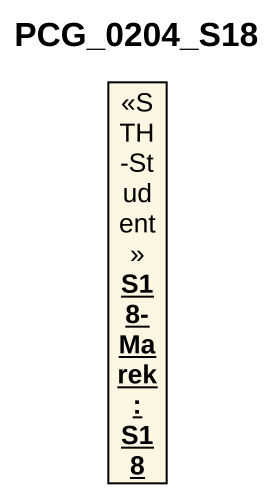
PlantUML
@startuml
title PCG_0204_S18
hide circle
hide empty members
object "S18-Marek : S18" as S18_Marek <<STH-Student>>
@enduml
